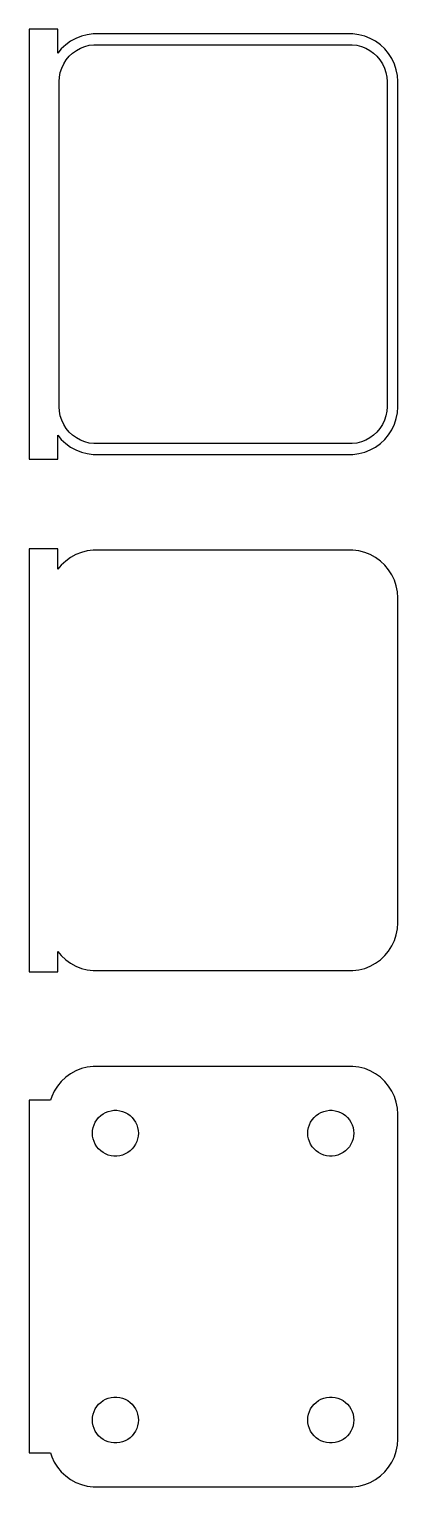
# Model space of a CAD drawing. Header units: metres. Extents: x -20 to 18, y 86 to 238.
import ezdxf

# ---------------------------------------------------------------- set-up
doc = ezdxf.new("R2010")
doc.units = ezdxf.units.M

msp = doc.modelspace()

# ---------------------------------------------------------------- linework, layer by layer
for p, q in [((-17.25, 238.49), (-20.25, 238.49)), ((-20.25, 238.49), (-20.25, 193.51)), ((-17.25, 235.993), (-17.25, 238.49)), ((-14.1869, 237.911), (-14.7951, 237.755)), ((-13.5639, 237.99), (-14.1869, 237.911)), ((13.5639, 237.99), (-13.5639, 237.99)), ((14.1869, 237.911), (13.5639, 237.99)), ((14.7951, 237.755), (14.1869, 237.911)), ((-16.8948, 236.423), (-17.25, 235.993)), ((-16.4371, 236.853), (-16.8948, 236.423)), ((-15.9291, 237.222), (-16.4371, 236.853)), ((-15.3789, 237.524), (-15.9291, 237.222)), ((-14.7951, 237.755), (-15.3789, 237.524)), ((-15.3251, 236.27), (-14.8989, 236.504)), ((-14.8989, 236.504), (-14.4467, 236.683)), ((-14.4467, 236.683), (-13.9756, 236.804)), ((-13.9756, 236.804), (-13.4932, 236.865)), ((-13.4932, 236.865), (13.4932, 236.865)), ((13.4932, 236.865), (13.9756, 236.804)), ((13.9756, 236.804), (14.4467, 236.683)), ((14.4467, 236.683), (14.8989, 236.504)), ((15.3789, 237.524), (14.7951, 237.755)), ((14.8989, 236.504), (15.3251, 236.27)), ((15.9291, 237.222), (15.3789, 237.524)), ((16.4371, 236.853), (15.9291, 237.222)), ((16.8948, 236.423), (16.4371, 236.853)), ((17.2951, 235.939), (16.8948, 236.423)), ((-16.8507, 234.426), (-16.6436, 234.866)), ((-16.6436, 234.866), (-16.383, 235.276)), ((-16.383, 235.276), (-16.073, 235.651)), ((-16.073, 235.651), (-15.7185, 235.984)), ((-15.7185, 235.984), (-15.3251, 236.27)), ((15.3251, 236.27), (15.7185, 235.984)), ((15.7185, 235.984), (16.073, 235.651)), ((16.073, 235.651), (16.383, 235.276)), ((16.383, 235.276), (16.6436, 234.866)), ((16.6436, 234.866), (16.8507, 234.426)), ((17.6315, 235.409), (17.2951, 235.939)), ((17.8989, 234.841), (17.6315, 235.409)), ((18.0929, 234.243), (17.8989, 234.841)), ((-17.1226, 233), (-17.0921, 233.485)), ((-17.0921, 233.485), (-17.001, 233.963)), ((-17.001, 233.963), (-16.8507, 234.426)), ((16.8507, 234.426), (17.001, 233.963)), ((17.001, 233.963), (17.0921, 233.485)), ((17.0921, 233.485), (17.1226, 233)), ((18.2106, 233.627), (18.0929, 234.243)), ((18.25, 233), (18.2106, 233.627)), ((-17.1226, 199), (-17.1226, 233)), ((17.1226, 233), (17.1226, 199)), ((18.25, 199), (18.25, 233)), ((-17.0921, 198.515), (-17.1226, 199)), ((-17.001, 198.037), (-17.0921, 198.515)), ((17.0921, 198.515), (17.001, 198.037)), ((17.1226, 199), (17.0921, 198.515)), ((18.0929, 197.757), (18.2106, 198.373)), ((18.2106, 198.373), (18.25, 199)), ((-16.8507, 197.574), (-17.001, 198.037)), ((-16.6436, 197.134), (-16.8507, 197.574)), ((-16.383, 196.724), (-16.6436, 197.134)), ((-16.073, 196.349), (-16.383, 196.724)), ((16.383, 196.724), (16.073, 196.349)), ((16.6436, 197.134), (16.383, 196.724)), ((16.8507, 197.574), (16.6436, 197.134)), ((17.001, 198.037), (16.8507, 197.574)), ((17.6315, 196.591), (17.8989, 197.159)), ((17.8989, 197.159), (18.0929, 197.757)), ((-17.25, 196.007), (-16.8948, 195.577)), ((-17.25, 193.51), (-17.25, 196.007)), ((-16.8948, 195.577), (-16.4371, 195.147)), ((-15.7185, 196.016), (-16.073, 196.349)), ((-15.3251, 195.73), (-15.7185, 196.016)), ((-14.8989, 195.496), (-15.3251, 195.73)), ((-14.4467, 195.317), (-14.8989, 195.496)), ((-13.9756, 195.196), (-14.4467, 195.317)), ((-13.4932, 195.135), (-13.9756, 195.196)), ((13.9756, 195.196), (13.4932, 195.135)), ((14.4467, 195.317), (13.9756, 195.196)), ((14.8989, 195.496), (14.4467, 195.317)), ((15.3251, 195.73), (14.8989, 195.496)), ((15.7185, 196.016), (15.3251, 195.73)), ((16.073, 196.349), (15.7185, 196.016)), ((16.4371, 195.147), (16.8948, 195.577)), ((16.8948, 195.577), (17.2951, 196.061)), ((17.2951, 196.061), (17.6315, 196.591)), ((-16.4371, 195.147), (-15.9291, 194.778)), ((-15.9291, 194.778), (-15.3789, 194.476)), ((-15.3789, 194.476), (-14.7951, 194.245)), ((-14.7951, 194.245), (-14.1869, 194.089)), ((-14.1869, 194.089), (-13.5639, 194.01)), ((-13.5639, 194.01), (13.5639, 194.01)), ((13.4932, 195.135), (-13.4932, 195.135)), ((13.5639, 194.01), (14.1869, 194.089)), ((14.1869, 194.089), (14.7951, 194.245)), ((14.7951, 194.245), (15.3789, 194.476)), ((15.3789, 194.476), (15.9291, 194.778)), ((15.9291, 194.778), (16.4371, 195.147)), ((-20.25, 193.51), (-17.25, 193.51)), ((-17.25, 184.115), (-20.25, 184.115)), ((-20.25, 184.115), (-20.25, 139.885)), ((-17.25, 181.993), (-17.25, 184.115)), ((-15.9291, 183.222), (-16.4371, 182.853)), ((-15.3789, 183.524), (-15.9291, 183.222)), ((-14.7951, 183.755), (-15.3789, 183.524)), ((-14.1869, 183.911), (-14.7951, 183.755)), ((-13.5639, 183.99), (-14.1869, 183.911)), ((13.5639, 183.99), (-13.5639, 183.99)), ((14.1869, 183.911), (13.5639, 183.99)), ((14.7951, 183.755), (14.1869, 183.911)), ((15.3789, 183.524), (14.7951, 183.755)), ((15.9291, 183.222), (15.3789, 183.524)), ((16.4371, 182.853), (15.9291, 183.222)), ((-16.8948, 182.423), (-17.25, 181.993)), ((-16.4371, 182.853), (-16.8948, 182.423)), ((16.8948, 182.423), (16.4371, 182.853)), ((17.2951, 181.939), (16.8948, 182.423)), ((17.6315, 181.409), (17.2951, 181.939)), ((17.8989, 180.841), (17.6315, 181.409)), ((18.0929, 180.243), (17.8989, 180.841)), ((18.2106, 179.627), (18.0929, 180.243)), ((18.25, 179), (18.2106, 179.627)), ((18.25, 145), (18.25, 179)), ((18.2106, 144.373), (18.25, 145)), ((17.8989, 143.159), (18.0929, 143.757)), ((18.0929, 143.757), (18.2106, 144.373)), ((-17.25, 142.007), (-16.8948, 141.577)), ((-17.25, 139.885), (-17.25, 142.007)), ((16.8948, 141.577), (17.2951, 142.061)), ((17.2951, 142.061), (17.6315, 142.591)), ((17.6315, 142.591), (17.8989, 143.159)), ((-16.8948, 141.577), (-16.4371, 141.147)), ((-16.4371, 141.147), (-15.9291, 140.778)), ((-15.9291, 140.778), (-15.3789, 140.476)), ((-15.3789, 140.476), (-14.7951, 140.245)), ((14.7951, 140.245), (15.3789, 140.476)), ((15.3789, 140.476), (15.9291, 140.778)), ((15.9291, 140.778), (16.4371, 141.147)), ((16.4371, 141.147), (16.8948, 141.577)), ((-20.25, 139.885), (-17.25, 139.885)), ((-14.7951, 140.245), (-14.1869, 140.089)), ((-14.1869, 140.089), (-13.5639, 140.01)), ((-13.5639, 140.01), (13.5639, 140.01)), ((13.5639, 140.01), (14.1869, 140.089)), ((14.1869, 140.089), (14.7951, 140.245)), ((-14.7951, 129.755), (-15.3789, 129.524)), ((-14.1869, 129.911), (-14.7951, 129.755)), ((-13.5639, 129.99), (-14.1869, 129.911)), ((13.5639, 129.99), (-13.5639, 129.99)), ((14.1869, 129.911), (13.5639, 129.99)), ((14.7951, 129.755), (14.1869, 129.911)), ((15.3789, 129.524), (14.7951, 129.755)), ((-16.8948, 128.423), (-17.2951, 127.939)), ((-16.4371, 128.853), (-16.8948, 128.423)), ((-15.9291, 129.222), (-16.4371, 128.853)), ((-15.3789, 129.524), (-15.9291, 129.222)), ((15.9291, 129.222), (15.3789, 129.524)), ((16.4371, 128.853), (15.9291, 129.222)), ((16.8948, 128.423), (16.4371, 128.853)), ((17.2951, 127.939), (16.8948, 128.423)), ((-17.8989, 126.841), (-18.0277, 126.444)), ((-17.6315, 127.409), (-17.8989, 126.841)), ((-17.2951, 127.939), (-17.6315, 127.409)), ((17.6315, 127.409), (17.2951, 127.939)), ((17.8989, 126.841), (17.6315, 127.409)), ((18.0929, 126.243), (17.8989, 126.841)), ((-18.0277, 126.444), (-20.25, 126.444)), ((-20.25, 126.444), (-20.25, 89.5558)), ((-12.536, 125.026), (-12.2719, 125.172)), ((-12.2719, 125.172), (-11.9916, 125.283)), ((-11.9916, 125.283), (-11.6997, 125.357)), ((-11.6997, 125.357), (-11.4007, 125.395)), ((-11.4007, 125.395), (-11.0993, 125.395)), ((-11.0993, 125.395), (-10.8003, 125.357)), ((-10.8003, 125.357), (-10.5083, 125.283)), ((-10.5083, 125.283), (-10.2281, 125.172)), ((-10.2281, 125.172), (-9.964, 125.026)), ((9.964, 125.026), (10.2281, 125.172)), ((10.2281, 125.172), (10.5083, 125.283)), ((10.5083, 125.283), (10.8003, 125.357)), ((10.8003, 125.357), (11.0993, 125.395)), ((11.0993, 125.395), (11.4007, 125.395)), ((11.4007, 125.395), (11.6997, 125.357)), ((11.6997, 125.357), (11.9916, 125.283)), ((11.9916, 125.283), (12.2719, 125.172)), ((12.2719, 125.172), (12.536, 125.026)), ((18.2106, 125.627), (18.0929, 126.243)), ((18.25, 125), (18.2106, 125.627)), ((-13.6311, 123.301), (-13.5746, 123.597)), ((-13.5746, 123.597), (-13.4815, 123.883)), ((-13.4815, 123.883), (-13.3531, 124.156)), ((-13.3531, 124.156), (-13.1916, 124.411)), ((-13.1916, 124.411), (-12.9995, 124.643)), ((-12.9995, 124.643), (-12.7798, 124.849)), ((-12.7798, 124.849), (-12.536, 125.026)), ((-9.964, 125.026), (-9.72017, 124.849)), ((-9.72017, 124.849), (-9.50047, 124.643)), ((-9.50047, 124.643), (-9.30835, 124.411)), ((-9.30835, 124.411), (-9.14685, 124.156)), ((-9.14685, 124.156), (-9.01852, 123.883)), ((-9.01852, 123.883), (-8.9254, 123.597)), ((-8.9254, 123.597), (-8.86891, 123.301)), ((8.86891, 123.301), (8.9254, 123.597)), ((8.9254, 123.597), (9.01852, 123.883)), ((9.01852, 123.883), (9.14685, 124.156)), ((9.14685, 124.156), (9.30835, 124.411)), ((9.30835, 124.411), (9.50047, 124.643)), ((9.50047, 124.643), (9.72017, 124.849)), ((9.72017, 124.849), (9.964, 125.026)), ((12.536, 125.026), (12.7798, 124.849)), ((12.7798, 124.849), (12.9995, 124.643)), ((12.9995, 124.643), (13.1916, 124.411)), ((13.1916, 124.411), (13.3531, 124.156)), ((13.3531, 124.156), (13.4815, 123.883)), ((13.4815, 123.883), (13.5746, 123.597)), ((13.5746, 123.597), (13.6311, 123.301)), ((18.25, 91), (18.25, 125)), ((-13.65, 123), (-13.6311, 123.301)), ((-13.6311, 122.699), (-13.65, 123)), ((-13.5746, 122.403), (-13.6311, 122.699)), ((-13.4815, 122.117), (-13.5746, 122.403)), ((-13.3531, 121.844), (-13.4815, 122.117)), ((-9.01852, 122.117), (-9.14685, 121.844)), ((-8.9254, 122.403), (-9.01852, 122.117)), ((-8.86891, 122.699), (-8.9254, 122.403)), ((-8.86891, 123.301), (-8.84999, 123)), ((-8.84999, 123), (-8.86891, 122.699)), ((8.84999, 123), (8.86891, 123.301)), ((8.86891, 122.699), (8.84999, 123)), ((8.9254, 122.403), (8.86891, 122.699)), ((9.01852, 122.117), (8.9254, 122.403)), ((9.14685, 121.844), (9.01852, 122.117)), ((13.4815, 122.117), (13.3531, 121.844)), ((13.5746, 122.403), (13.4815, 122.117)), ((13.6311, 122.699), (13.5746, 122.403)), ((13.6311, 123.301), (13.65, 123)), ((13.65, 123), (13.6311, 122.699)), ((-13.1916, 121.589), (-13.3531, 121.844)), ((-12.9995, 121.357), (-13.1916, 121.589)), ((-12.7798, 121.151), (-12.9995, 121.357)), ((-12.536, 120.974), (-12.7798, 121.151)), ((-12.2719, 120.828), (-12.536, 120.974)), ((-11.9916, 120.717), (-12.2719, 120.828)), ((-11.6997, 120.643), (-11.9916, 120.717)), ((-11.4007, 120.605), (-11.6997, 120.643)), ((-11.0993, 120.605), (-11.4007, 120.605)), ((-10.8003, 120.643), (-11.0993, 120.605)), ((-10.5083, 120.717), (-10.8003, 120.643)), ((-10.2281, 120.828), (-10.5083, 120.717)), ((-9.964, 120.974), (-10.2281, 120.828)), ((-9.72017, 121.151), (-9.964, 120.974)), ((-9.50047, 121.357), (-9.72017, 121.151)), ((-9.30835, 121.589), (-9.50047, 121.357)), ((-9.14685, 121.844), (-9.30835, 121.589)), ((9.30835, 121.589), (9.14685, 121.844)), ((9.50047, 121.357), (9.30835, 121.589)), ((9.72017, 121.151), (9.50047, 121.357)), ((9.964, 120.974), (9.72017, 121.151)), ((10.2281, 120.828), (9.964, 120.974)), ((10.5083, 120.717), (10.2281, 120.828)), ((10.8003, 120.643), (10.5083, 120.717)), ((11.0993, 120.605), (10.8003, 120.643)), ((11.4007, 120.605), (11.0993, 120.605)), ((11.6997, 120.643), (11.4007, 120.605)), ((11.9916, 120.717), (11.6997, 120.643)), ((12.2719, 120.828), (11.9916, 120.717)), ((12.536, 120.974), (12.2719, 120.828)), ((12.7798, 121.151), (12.536, 120.974)), ((12.9995, 121.357), (12.7798, 121.151)), ((13.1916, 121.589), (12.9995, 121.357)), ((13.3531, 121.844), (13.1916, 121.589)), ((-13.1916, 94.4107), (-12.9995, 94.6429)), ((-12.9995, 94.6429), (-12.7798, 94.8492)), ((-12.7798, 94.8492), (-12.536, 95.0264)), ((-12.536, 95.0264), (-12.2719, 95.1716)), ((-12.2719, 95.1716), (-11.9916, 95.2825)), ((-11.9916, 95.2825), (-11.6997, 95.3575)), ((-11.6997, 95.3575), (-11.4007, 95.3953)), ((-11.4007, 95.3953), (-11.0993, 95.3953)), ((-11.0993, 95.3953), (-10.8003, 95.3575)), ((-10.8003, 95.3575), (-10.5083, 95.2825)), ((-10.5083, 95.2825), (-10.2281, 95.1716)), ((-10.2281, 95.1716), (-9.964, 95.0264)), ((-9.964, 95.0264), (-9.72017, 94.8492)), ((-9.72017, 94.8492), (-9.50047, 94.6429)), ((-9.50047, 94.6429), (-9.30835, 94.4107)), ((9.30835, 94.4107), (9.50047, 94.6429)), ((9.50047, 94.6429), (9.72017, 94.8492)), ((9.72017, 94.8492), (9.964, 95.0264)), ((9.964, 95.0264), (10.2281, 95.1716)), ((10.2281, 95.1716), (10.5083, 95.2825)), ((10.5083, 95.2825), (10.8003, 95.3575)), ((10.8003, 95.3575), (11.0993, 95.3953)), ((11.0993, 95.3953), (11.4007, 95.3953)), ((11.4007, 95.3953), (11.6997, 95.3575)), ((11.6997, 95.3575), (11.9916, 95.2825)), ((11.9916, 95.2825), (12.2719, 95.1716)), ((12.2719, 95.1716), (12.536, 95.0264)), ((12.536, 95.0264), (12.7798, 94.8492)), ((12.7798, 94.8492), (12.9995, 94.6429)), ((12.9995, 94.6429), (13.1916, 94.4107)), ((-13.65, 93), (-13.6311, 93.3008)), ((-13.6311, 93.3008), (-13.5746, 93.5969)), ((-13.5746, 93.5969), (-13.4815, 93.8835)), ((-13.4815, 93.8835), (-13.3531, 94.1562)), ((-13.3531, 94.1562), (-13.1916, 94.4107)), ((-9.30835, 94.4107), (-9.14685, 94.1562)), ((-9.14685, 94.1562), (-9.01852, 93.8835)), ((-9.01852, 93.8835), (-8.9254, 93.5969)), ((-8.9254, 93.5969), (-8.86891, 93.3008)), ((-8.86891, 93.3008), (-8.84999, 93)), ((8.84999, 93), (8.86891, 93.3008)), ((8.86891, 93.3008), (8.9254, 93.5969)), ((8.9254, 93.5969), (9.01852, 93.8835)), ((9.01852, 93.8835), (9.14685, 94.1562)), ((9.14685, 94.1562), (9.30835, 94.4107)), ((13.1916, 94.4107), (13.3531, 94.1562)), ((13.3531, 94.1562), (13.4815, 93.8835)), ((13.4815, 93.8835), (13.5746, 93.5969)), ((13.5746, 93.5969), (13.6311, 93.3008)), ((13.6311, 93.3008), (13.65, 93)), ((-13.6311, 92.6992), (-13.65, 93)), ((-13.5746, 92.4032), (-13.6311, 92.6992)), ((-13.4815, 92.1165), (-13.5746, 92.4032)), ((-13.3531, 91.8438), (-13.4815, 92.1165)), ((-13.1916, 91.5893), (-13.3531, 91.8438)), ((-12.9995, 91.3571), (-13.1916, 91.5893)), ((-9.30835, 91.5893), (-9.50047, 91.3571)), ((-9.14685, 91.8438), (-9.30835, 91.5893)), ((-9.01852, 92.1165), (-9.14685, 91.8438)), ((-8.9254, 92.4032), (-9.01852, 92.1165)), ((-8.86891, 92.6992), (-8.9254, 92.4032)), ((-8.84999, 93), (-8.86891, 92.6992)), ((8.86891, 92.6992), (8.84999, 93)), ((8.9254, 92.4032), (8.86891, 92.6992)), ((9.01852, 92.1165), (8.9254, 92.4032)), ((9.14685, 91.8438), (9.01852, 92.1165)), ((9.30835, 91.5893), (9.14685, 91.8438)), ((9.50047, 91.3571), (9.30835, 91.5893)), ((13.1916, 91.5893), (12.9995, 91.3571)), ((13.3531, 91.8438), (13.1916, 91.5893)), ((13.4815, 92.1165), (13.3531, 91.8438)), ((13.5746, 92.4032), (13.4815, 92.1165)), ((13.6311, 92.6992), (13.5746, 92.4032)), ((13.65, 93), (13.6311, 92.6992)), ((-12.7798, 91.1508), (-12.9995, 91.3571)), ((-12.536, 90.9736), (-12.7798, 91.1508)), ((-12.2719, 90.8284), (-12.536, 90.9736)), ((-11.9916, 90.7175), (-12.2719, 90.8284)), ((-11.6997, 90.6425), (-11.9916, 90.7175)), ((-11.4007, 90.6047), (-11.6997, 90.6425)), ((-11.0993, 90.6047), (-11.4007, 90.6047)), ((-10.8003, 90.6425), (-11.0993, 90.6047)), ((-10.5083, 90.7175), (-10.8003, 90.6425)), ((-10.2281, 90.8284), (-10.5083, 90.7175)), ((-9.964, 90.9736), (-10.2281, 90.8284)), ((-9.72017, 91.1508), (-9.964, 90.9736)), ((-9.50047, 91.3571), (-9.72017, 91.1508)), ((9.72017, 91.1508), (9.50047, 91.3571)), ((9.964, 90.9736), (9.72017, 91.1508)), ((10.2281, 90.8284), (9.964, 90.9736)), ((10.5083, 90.7175), (10.2281, 90.8284)), ((10.8003, 90.6425), (10.5083, 90.7175)), ((11.0993, 90.6047), (10.8003, 90.6425)), ((11.4007, 90.6047), (11.0993, 90.6047)), ((11.6997, 90.6425), (11.4007, 90.6047)), ((11.9916, 90.7175), (11.6997, 90.6425)), ((12.2719, 90.8284), (11.9916, 90.7175)), ((12.536, 90.9736), (12.2719, 90.8284)), ((12.7798, 91.1508), (12.536, 90.9736)), ((12.9995, 91.3571), (12.7798, 91.1508)), ((18.0929, 89.7566), (18.2106, 90.3733)), ((18.2106, 90.3733), (18.25, 91)), ((-20.25, 89.5558), (-18.0277, 89.5558)), ((-18.0277, 89.5558), (-17.8989, 89.1594)), ((-17.8989, 89.1594), (-17.6315, 88.5912)), ((-17.6315, 88.5912), (-17.2951, 88.0611)), ((17.2951, 88.0611), (17.6315, 88.5912)), ((17.6315, 88.5912), (17.8989, 89.1594)), ((17.8989, 89.1594), (18.0929, 89.7566)), ((-17.2951, 88.0611), (-16.8948, 87.5773)), ((-16.8948, 87.5773), (-16.4371, 87.1474)), ((-16.4371, 87.1474), (-15.9291, 86.7784)), ((15.9291, 86.7784), (16.4371, 87.1474)), ((16.4371, 87.1474), (16.8948, 87.5773)), ((16.8948, 87.5773), (17.2951, 88.0611)), ((-15.9291, 86.7784), (-15.3789, 86.4759)), ((-15.3789, 86.4759), (-14.7951, 86.2447)), ((-14.7951, 86.2447), (-14.1869, 86.0886)), ((-14.1869, 86.0886), (-13.5639, 86.0099)), ((-13.5639, 86.0099), (13.5639, 86.0099)), ((13.5639, 86.0099), (14.1869, 86.0886)), ((14.1869, 86.0886), (14.7951, 86.2447)), ((14.7951, 86.2447), (15.3789, 86.4759)), ((15.3789, 86.4759), (15.9291, 86.7784))]:
    msp.add_line(p, q)

doc.saveas('drawing.dxf')
